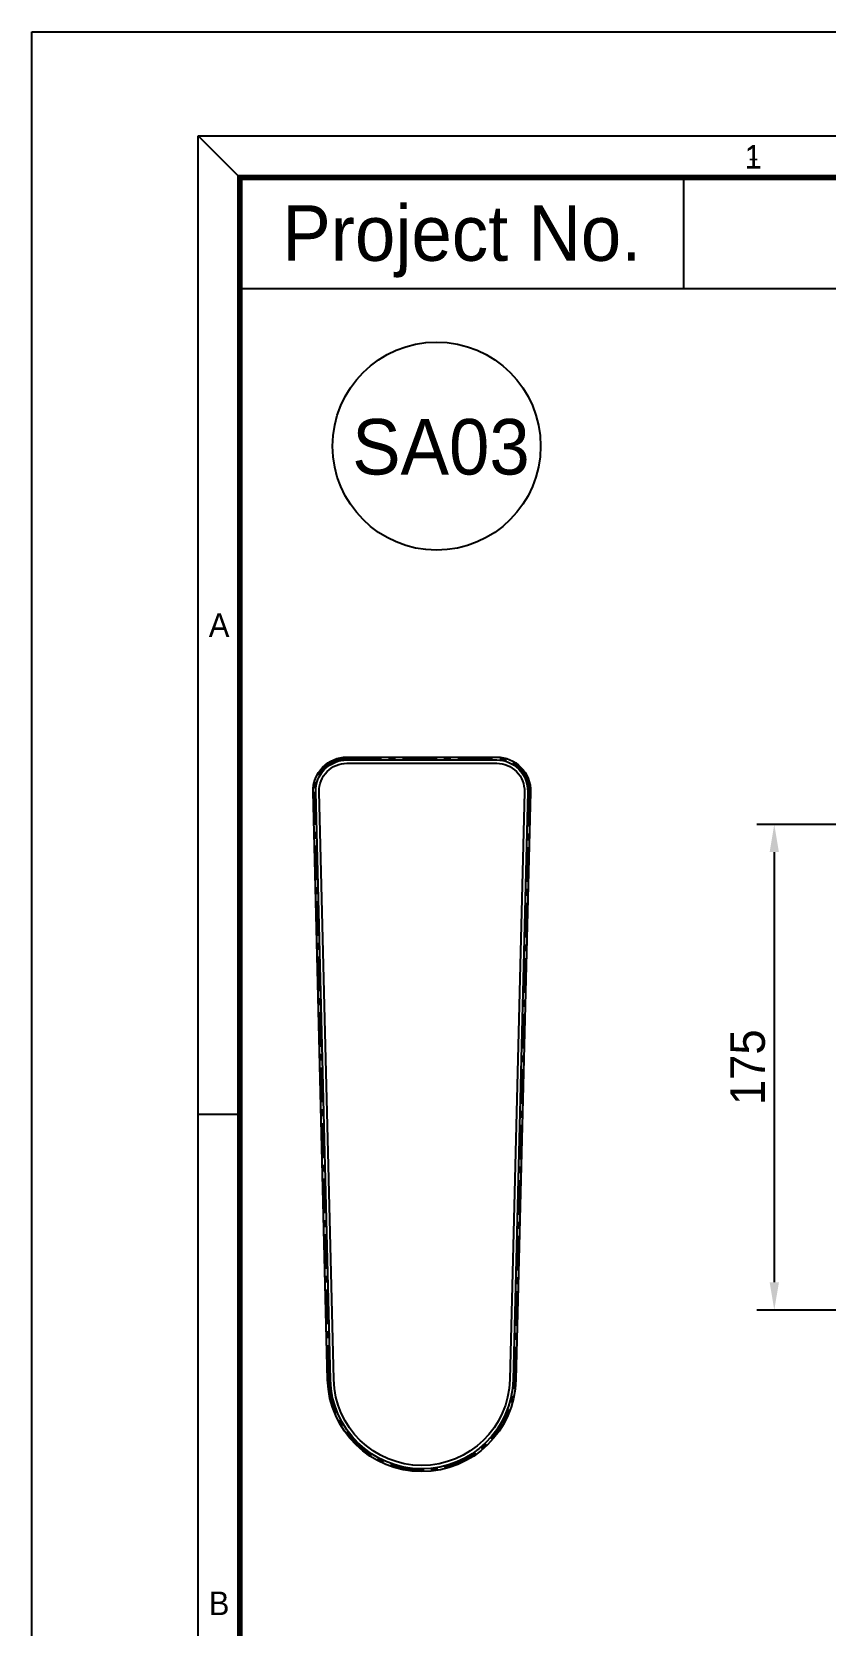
# Model space of a CAD drawing. Header units: inches. Extents: x 0 to 23821, y 0 to 11279.
# Drawn here: x 14600 to 14886, y 5124 to 5698 of the extents above; entities that cross this region are included whole.
import ezdxf
from ezdxf.enums import TextEntityAlignment as Align

# ---------------------------------------------------------------- set-up
doc = ezdxf.new("R2010")
doc.units = ezdxf.units.IN
doc.header["$LTSCALE"] = 10
doc.header["$MEASUREMENT"] = 0
doc.linetypes.add('CENTER', pattern=[2, 1.25, -0.25, 0.25, -0.25])
doc.layers.get('Defpoints').update_dxf_attribs({"color": 8})
doc.layers.add('11', color=1, linetype='CENTER')
doc.layers.add('B', color=123, linetype='Continuous')
doc.styles.add('SCI', font='')
doc.styles.get('SCI').set_extended_font_data('Gulim')
doc.dimstyles.new('SCH', dxfattribs={"dimtxt": 2.5, "dimasz": 2, "dimexe": 1.25, "dimexo": 0.625, "dimtad": 1, "dimdec": 8, "dimtxsty": 'SCI', "dimcen": 2.5, "dimclrd": 4, "dimclre": 4, "dimclrt": 7, "dimadec": 8, "dimazin": 2, "dimtfac": 1, "dimtdec": 8, "dimtmove": 0, "dimatfit": 3, "dimfxl": 1, "dimarcsym": 0})

# ---------------------------------------------------------------- blocks, each defined once
blk = doc.blocks.new('A$C82e70aa9')
at = {"color": 2}
blk.add_line((12, -7.5), (15, -10.5), dxfattribs=at)
at = {"color": 40}
blk.add_line((47, -18.5), (47, -10.5), dxfattribs=at)
blk.add_line((12, -78), (15, -78))
at = {"color": 1}
blk.add_lwpolyline([(0, 0), (420, 0), (420, -297), (0, -297)], close=True, dxfattribs=at)
at = {"color": 2}
blk.add_lwpolyline([(12, -7.5), (412, -7.5), (412, -289.5), (12, -289.5)], close=True, dxfattribs=at)
at = {"const_width": 0.4}
blk.add_lwpolyline([(15, -10.5), (409, -10.5), (409, -286.5), (15, -286.5)], close=True, dxfattribs=at)
at = {"color": 40}
blk.add_lwpolyline([(15, -18.5), (92, -18.5)], dxfattribs=at)
blk.add_circle((29.18, -29.85), 7.5)
at = {"color": 2, "style": 'SCI'}
blk.add_text('1', height=1, dxfattribs=at).set_placement((52, -8.75), align=Align.MIDDLE_CENTER)
at = {"style": 'SCI'}
blk.add_text('Project No.', height=4, dxfattribs=at).set_placement((31, -14.5), align=Align.MIDDLE_CENTER)
at = {"color": 2, "char_height": 1.7, "attachment_point": 5, "style": 'SCI'}
for s, insert, width in [('1', (52, -9), 80), ('A', (13.5, -42.75), 3), ('B', (13.5, -113.25), 3)]:
    blk.add_mtext(s, dxfattribs=dict(at, insert=insert, width=width))
blk = doc.blocks.new('*D430')
at = {"color": 4, "lineweight": -2, "transparency": 16777216}
for p, q in [((15051.51, 5412.89), (14861.36, 5412.89)), ((14867.61, 5402.89), (14867.61, 5247.89)), ((15051.51, 5237.89), (14861.36, 5237.89))]:
    blk.add_line(p, q, dxfattribs=at)
at = {"color": 4, "transparency": 16777216}
for points in [[(14865.94, 5402.89), (14869.28, 5402.89), (14867.61, 5412.89)], [(14865.94, 5247.89), (14869.28, 5247.89), (14867.61, 5237.89)]]:
    blk.add_solid(points, dxfattribs=at)
at = {"layer": 'Defpoints', "color": 0, "transparency": 16777216}
for p in [(15054.64, 5412.89), (14867.61, 5237.89), (15054.64, 5237.89)]:
    blk.add_point(p, dxfattribs=at)
at = {"color": 7, "transparency": 16777216, "insert": (14858.06, 5325.39), "char_height": 12.5, "attachment_point": 5, "rotation": 90, "style": 'SCI'}
blk.add_mtext('175', dxfattribs=at)

msp = doc.modelspace()

# ---------------------------------------------------------------- linework, layer by layer
at = {"layer": '11'}
msp.add_lwpolyline([(14713.54665447, 5436.61065951), (14767.54665447, 5436.61065951, -0.4215092486), (14779.22304989, 5424.64050413), (14773.95887793, 5212.80037448, -0.975458968), (14707.13443102, 5212.80037448), (14701.87025906, 5424.64050413, -0.4215092486)], format="xyb", close=True, dxfattribs=at)
at = {"layer": 'B'}
for points in [[(14713.54665447, 5437.13065951), (14767.54665447, 5437.13065951, -0.4215092486), (14779.74288941, 5424.62758626), (14774.47871745, 5212.7874566, -0.975458968), (14706.61459149, 5212.7874566), (14701.35041954, 5424.62758626, -0.4215092486)], [(14713.54665447, 5436.13065951), (14767.54665447, 5436.13065951, -0.4215092486), (14778.74319802, 5424.65242833), (14773.47902607, 5212.81229867, -0.975458968), (14707.61428288, 5212.81229867), (14702.35011093, 5424.65242833, -0.4215092486)], [(14713.54665447, 5434.93065951), (14767.54665447, 5434.93065951, -0.4215092486), (14777.54356835, 5424.68223881), (14772.2793964, 5212.84210915, -0.975458968), (14708.81391255, 5212.84210915), (14703.54974059, 5424.68223881, -0.4215092486)]]:
    msp.add_lwpolyline(points, format="xyb", close=True, dxfattribs=at)

# ---------------------------------------------------------------- block references
at = {"xscale": 5, "yscale": 5, "zscale": 5}
msp.add_blockref('A$C82e70aa9', (14600, 5698.4621525), dxfattribs=at)

# ---------------------------------------------------------------- texts
at = {"style": 'SCI'}
msp.add_text('SA03', height=20, dxfattribs=at).set_placement((14747.4597081, 5548.96441937), align=Align.MIDDLE_CENTER)

# ---------------------------------------------------------------- dimensions: what is measured, and where the dimension line sits
dim = msp.add_linear_dim(base=(14867.6110115858, 5237.8857079124), p1=(15054.6356248647, 5412.8857079124), p2=(15054.6356248647, 5237.8857079124), angle=90, dimstyle='SCH', override={"dimscale": 5, "dimcen": 1})
dim.commit()
dim.dimension.update_dxf_attribs({"geometry": '*D430', "text_midpoint": (14858.0612446084, 5325.3857079124)})

doc.saveas('drawing.dxf')
